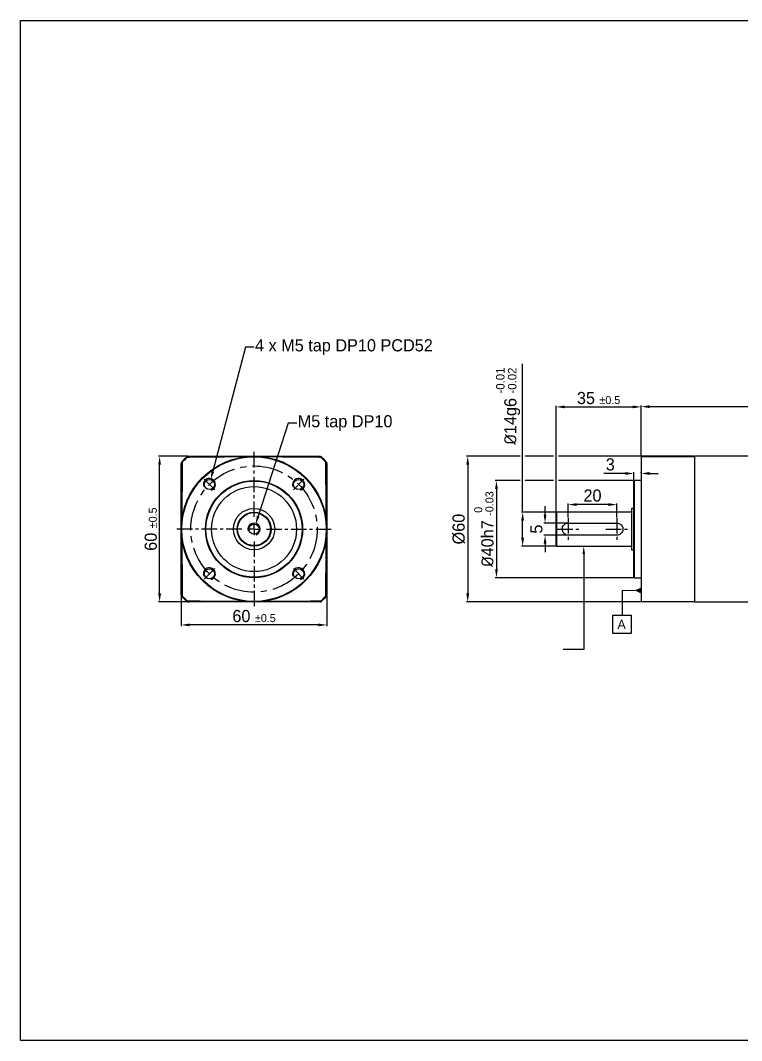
# Model space of a CAD drawing. Header units: millimetres. Extents: x 0 to 594, y 0 to 420.
# Drawn here: x 0 to 297, y 0 to 420 of the extents above; entities that cross this region are included whole.
import ezdxf

# ---------------------------------------------------------------- set-up
doc = ezdxf.new("R2010")
doc.units = ezdxf.units.MM
doc.header["$PDSIZE"] = -1
doc.linetypes.add('CENTERX2', pattern=[20.32, 12.7, -2.54, 2.54, -2.54])
doc.layers.add('외형선', color=7, linetype='Continuous', lineweight=25)
doc.layers.add('중심선', color=1, linetype='CENTERX2')
doc.layers.add('치수', color=3, linetype='Continuous')
doc.styles.add('SLDTEXTSTYLE0', font='GOTHIC.TTF')
doc.styles.add('누리로봇 문자스타일_20230829', font='GOTHIC.TTF')
doc.dimstyles.new('A2기본 치수스타일', dxfattribs={"dimtxt": 5, "dimasz": 3.5, "dimexe": 0.5, "dimexo": 0.3, "dimgap": 1, "dimtad": 1, "dimtoh": 1, "dimdec": 1, "dimzin": 12, "dimdsep": 46, "dimtxsty": '누리로봇 문자스타일_20230829', "dimcen": 0.09, "dimclrd": 3, "dimclre": 3, "dimclrt": 3, "dimadec": 0, "dimazin": 3, "dimtm": 1e-09, "dimtfac": 1, "dimtdec": 1, "dimtofl": 0, "dimtmove": 0, "dimatfit": 3, "dimfxl": 1, "dimfrac": 2, "dimarcsym": 0})
doc.dimstyles.new('A2지시선 치수스타일', dxfattribs={"dimtxt": 5, "dimasz": 3.5, "dimexe": 0.5, "dimexo": 0.3, "dimgap": 0.396875, "dimtad": 0, "dimtih": 1, "dimtoh": 1, "dimdec": 1, "dimzin": 12, "dimdsep": 46, "dimtxsty": '누리로봇 문자스타일_20230829', "dimcen": 0.09, "dimclrd": 3, "dimclre": 3, "dimclrt": 3, "dimadec": 0, "dimazin": 3, "dimtm": 1e-09, "dimtfac": 1, "dimtdec": 1, "dimtofl": 0, "dimtmove": 0, "dimatfit": 3, "dimfxl": 1, "dimfrac": 2, "dimarcsym": 0})
doc.dimstyles.new('A2치수선 초과 치수스타일', dxfattribs={"dimtxt": 5, "dimasz": 3.5, "dimexe": 0.5, "dimexo": 0.3, "dimgap": 1, "dimtad": 1, "dimdec": 1, "dimzin": 12, "dimdsep": 46, "dimtxsty": '누리로봇 문자스타일_20230829', "dimcen": 0.09, "dimclrd": 3, "dimclre": 3, "dimclrt": 3, "dimadec": 0, "dimazin": 3, "dimtm": 1e-09, "dimtfac": 1, "dimtdec": 1, "dimtofl": 0, "dimtmove": 0, "dimatfit": 3, "dimfxl": 1, "dimfrac": 2, "dimarcsym": 0})

# ---------------------------------------------------------------- blocks, each defined once
blk = doc.blocks.new('_D_1')
at = {"layer": 'Defpoints', "color": 0}
for p in [(220.6, 217.57), (206.83, 203.57), (220.6, 203.57)]:
    blk.add_point(p, dxfattribs=at)
at = {"layer": '치수', "color": 3, "lineweight": -2}
for p, q in [((206.83, 217.57), (206.83, 278.67)), ((220.3, 217.57), (206.33, 217.57)), ((206.83, 207.07), (206.83, 214.07)), ((220.3, 203.57), (206.33, 203.57))]:
    blk.add_line(p, q, dxfattribs=at)
at = {"layer": '치수', "color": 3}
for points in [[(206.25, 214.07), (207.42, 214.07), (206.83, 217.57)], [(206.25, 207.07), (207.42, 207.07), (206.83, 203.57)]]:
    blk.add_solid(points, dxfattribs=at)
at = {"layer": '치수', "color": 3, "insert": (195.87, 261.21), "char_height": 5, "attachment_point": 2, "rotation": 90, "style": '누리로봇 문자스타일_20230829'}
blk.add_mtext('{\\fISOCPEUR|b0|i0|c0|p34;%%C}14g6 {\\H0.7x;\\S-0.01^ -0.02;}', dxfattribs=at)
blk = doc.blocks.new('_D_2')
at = {"layer": 'Defpoints', "color": 0}
for p in [(225.6, 220.67), (225.6, 215.07), (245.6, 215.07)]:
    blk.add_point(p, dxfattribs=at)
at = {"layer": '치수', "color": 3, "lineweight": -2}
for p, q in [((225.6, 215.37), (225.6, 221.17)), ((242.1, 220.67), (229.1, 220.67)), ((245.6, 215.37), (245.6, 221.17))]:
    blk.add_line(p, q, dxfattribs=at)
at = {"layer": '치수', "color": 3}
for points in [[(229.1, 221.25), (229.1, 220.09), (225.6, 220.67)], [(242.1, 221.25), (242.1, 220.09), (245.6, 220.67)]]:
    blk.add_solid(points, dxfattribs=at)
at = {"layer": '치수', "color": 3, "insert": (235.6, 226.92), "char_height": 5, "attachment_point": 2, "style": '누리로봇 문자스타일_20230829'}
blk.add_mtext('20', dxfattribs=at)
blk = doc.blocks.new('_D_4')
at = {"layer": 'Defpoints', "color": 0}
for p in [(252.6, 230.57), (196.04, 190.57), (252.6, 190.57)]:
    blk.add_point(p, dxfattribs=at)
at = {"layer": '치수', "color": 3, "lineweight": -2}
for p, q in [((205.83, 230.57), (195.54, 230.57)), ((196.04, 227.07), (196.04, 194.07)), ((219.6, 230.57), (207.83, 230.57)), ((252.3, 230.57), (221.6, 230.57)), ((252.3, 190.57), (195.54, 190.57))]:
    blk.add_line(p, q, dxfattribs=at)
at = {"layer": '치수', "color": 3}
for points in [[(195.46, 227.07), (196.63, 227.07), (196.04, 230.57)], [(195.46, 194.07), (196.63, 194.07), (196.04, 190.57)]]:
    blk.add_solid(points, dxfattribs=at)
at = {"layer": '치수', "color": 3, "insert": (186.89, 210.57), "char_height": 5, "attachment_point": 2, "rotation": 90, "style": '누리로봇 문자스타일_20230829'}
blk.add_mtext('{\\fISOCPEUR|b0|i0|c0|p34;%%C}40h7 {\\H0.66x;\\S 0^ -0.03;}', dxfattribs=at)
blk = doc.blocks.new('_D_5')
at = {"layer": 'Defpoints', "color": 0}
for p in [(277.6, 240.57), (184.22, 180.57), (277.6, 180.57)]:
    blk.add_point(p, dxfattribs=at)
at = {"layer": '치수', "color": 3, "lineweight": -2}
for p, q in [((205.83, 240.57), (183.72, 240.57)), ((219.6, 240.57), (207.83, 240.57)), ((277.3, 240.57), (221.6, 240.57)), ((184.22, 237.07), (184.22, 184.07)), ((277.3, 180.57), (183.72, 180.57))]:
    blk.add_line(p, q, dxfattribs=at)
at = {"layer": '치수', "color": 3}
for points in [[(183.63, 237.07), (184.8, 237.07), (184.22, 240.57)], [(183.63, 184.07), (184.8, 184.07), (184.22, 180.57)]]:
    blk.add_solid(points, dxfattribs=at)
at = {"layer": '치수', "color": 3, "insert": (177.96, 210.57), "char_height": 5, "attachment_point": 2, "rotation": 90, "style": '누리로봇 문자스타일_20230829'}
blk.add_mtext('%%c60', dxfattribs=at)
blk = doc.blocks.new('_D_8')
at = {"layer": 'Defpoints', "color": 0}
for p in [(255.6, 233.48), (255.6, 233.48), (252.6, 230.57)]:
    blk.add_point(p, dxfattribs=at)
at = {"layer": '치수', "color": 3, "lineweight": -2}
for p, q in [((249.1, 233.48), (240.26, 233.48)), ((252.6, 230.87), (252.6, 233.98)), ((255.6, 233.78), (255.6, 233.98)), ((259.1, 233.48), (262.6, 233.48))]:
    blk.add_line(p, q, dxfattribs=at)
at = {"layer": '치수', "color": 3}
for points in [[(249.1, 234.07), (249.1, 232.9), (252.6, 233.48)], [(259.1, 234.07), (259.1, 232.9), (255.6, 233.48)]]:
    blk.add_solid(points, dxfattribs=at)
at = {"layer": '치수', "color": 3, "insert": (242.93, 239.73), "char_height": 5, "attachment_point": 2, "style": '누리로봇 문자스타일_20230829'}
blk.add_mtext('3', dxfattribs=at)
blk = doc.blocks.new('_D_9')
at = {"layer": 'Defpoints', "color": 0}
for p in [(396.6, 260.99), (255.6, 240.32), (396.6, 238.07)]:
    blk.add_point(p, dxfattribs=at)
at = {"layer": '치수', "color": 3, "lineweight": -2}
for p, q in [((255.6, 240.62), (255.6, 261.49)), ((259.1, 260.99), (393.1, 260.99)), ((396.6, 238.37), (396.6, 261.49))]:
    blk.add_line(p, q, dxfattribs=at)
at = {"layer": '치수', "color": 3}
for points in [[(259.1, 261.57), (259.1, 260.4), (255.6, 260.99)], [(393.1, 261.57), (393.1, 260.4), (396.6, 260.99)]]:
    blk.add_solid(points, dxfattribs=at)
at = {"layer": '치수', "color": 3, "insert": (326.1, 267.19), "char_height": 5, "attachment_point": 2, "style": '누리로봇 문자스타일_20230829'}
blk.add_mtext('141 {\\H0.66x;%%P0.5}', dxfattribs=at)
blk = doc.blocks.new('_D_13')
at = {"layer": 'Defpoints', "color": 0}
for p in [(77.3, 226.92), (78.37, 230.98)]:
    blk.add_point(p, dxfattribs=at)
at = {"layer": '치수', "color": 3, "lineweight": -2}
for p, q in [((92.72, 285.5), (79.26, 234.37)), ((96.22, 285.5), (92.72, 285.5)), ((77.74, 228.95), (77.92, 228.95)), ((77.83, 228.86), (77.83, 229.04))]:
    blk.add_line(p, q, dxfattribs=at)
at = {"layer": '치수', "color": 3}
blk.add_solid([(78.69, 234.52), (79.82, 234.22), (78.37, 230.98)], dxfattribs=at)
at = {"layer": '치수', "color": 3, "insert": (96.62, 288.74), "char_height": 5, "attachment_point": 1, "style": '누리로봇 문자스타일_20230829'}
blk.add_mtext('4 x M5 tap DP10 PCD52', dxfattribs=at)
blk = doc.blocks.new('_D_14')
at = {"layer": 'Defpoints', "color": 0}
for p in [(96.86, 212.57), (95.57, 208.57)]:
    blk.add_point(p, dxfattribs=at)
at = {"layer": '치수', "color": 3, "lineweight": -2}
for p, q in [((110.3, 254.24), (97.93, 215.9)), ((113.8, 254.24), (110.3, 254.24)), ((96.13, 210.57), (96.31, 210.57)), ((96.22, 210.48), (96.22, 210.66))]:
    blk.add_line(p, q, dxfattribs=at)
at = {"layer": '치수', "color": 3}
blk.add_solid([(97.38, 216.08), (98.49, 215.72), (96.86, 212.57)], dxfattribs=at)
at = {"layer": '치수', "color": 3, "insert": (114.19, 257.48), "char_height": 5, "attachment_point": 1, "style": '누리로봇 문자스타일_20230829'}
blk.add_mtext('M5 tap DP10', dxfattribs=at)
blk = doc.blocks.new('SW_CENTERMARKSYMBOL_2')
at = {"layer": '중심선', "color": 0}
for p, q in [((0, 10.16), (0, 64.68)), ((-10.16, 0), (-64.68, 0)), ((0, 0), (-5.08, 0)), ((0, 0), (0, 5.08)), ((0, 0), (0, -5.08)), ((0, 0), (5.08, 0)), ((10.16, 0), (64.68, 0)), ((0, -10.16), (0, -64.68))]:
    blk.add_line(p, q, dxfattribs=at)
blk = doc.blocks.new('*D37')
at = {"layer": 'Defpoints', "color": 0}
for p in [(66.22, 183.53), (126.22, 183.53), (66.22, 171.13)]:
    blk.add_point(p, dxfattribs=at)
at = {"layer": '치수', "color": 3, "lineweight": -2}
for p, q in [((66.22, 183.23), (66.22, 170.63)), ((126.22, 183.23), (126.22, 170.63)), ((122.72, 171.13), (69.72, 171.13))]:
    blk.add_line(p, q, dxfattribs=at)
at = {"layer": '치수', "color": 3}
for points in [[(69.72, 171.72), (69.72, 170.55), (66.22, 171.13)], [(122.72, 171.72), (122.72, 170.55), (126.22, 171.13)]]:
    blk.add_solid(points, dxfattribs=at)
at = {"layer": '치수', "color": 3, "insert": (96.22, 174.76), "char_height": 5, "attachment_point": 5, "style": '누리로봇 문자스타일_20230829'}
blk.add_mtext('60 {\\H0.66x;%%P0.5}', dxfattribs=at)
blk = doc.blocks.new('*D38')
at = {"layer": 'Defpoints', "color": 0}
for p in [(57.33, 240.57), (69.18, 240.57), (69.18, 180.57)]:
    blk.add_point(p, dxfattribs=at)
at = {"layer": '치수', "color": 3, "lineweight": -2}
for p, q in [((68.88, 240.57), (56.83, 240.57)), ((57.33, 184.07), (57.33, 237.07)), ((68.88, 180.57), (56.83, 180.57))]:
    blk.add_line(p, q, dxfattribs=at)
at = {"layer": '치수', "color": 3}
for points in [[(56.75, 237.07), (57.91, 237.07), (57.33, 240.57)], [(56.75, 184.07), (57.91, 184.07), (57.33, 180.57)]]:
    blk.add_solid(points, dxfattribs=at)
at = {"layer": '치수', "color": 3, "insert": (53.7, 210.57), "char_height": 5, "attachment_point": 5, "rotation": 90, "style": '누리로봇 문자스타일_20230829'}
blk.add_mtext('60 {\\H0.66x;%%P0.5}', dxfattribs=at)
blk = doc.blocks.new('*D39')
at = {"layer": 'Defpoints', "color": 0}
for p in [(225.6, 213.07), (216.06, 208.07), (225.6, 208.07)]:
    blk.add_point(p, dxfattribs=at)
at = {"layer": '치수', "color": 3, "lineweight": -2}
for p, q in [((216.06, 216.57), (216.06, 220.07)), ((225.3, 213.07), (215.56, 213.07)), ((225.3, 208.07), (215.56, 208.07)), ((216.06, 204.57), (216.06, 201.07))]:
    blk.add_line(p, q, dxfattribs=at)
at = {"layer": '치수', "color": 3}
for points in [[(215.48, 216.57), (216.65, 216.57), (216.06, 213.07)], [(215.48, 204.57), (216.65, 204.57), (216.06, 208.07)]]:
    blk.add_solid(points, dxfattribs=at)
at = {"layer": '치수', "color": 3, "insert": (212.5, 210.57), "char_height": 5, "attachment_point": 5, "rotation": 90, "style": '누리로봇 문자스타일_20230829'}
blk.add_mtext('5', dxfattribs=at)
blk = doc.blocks.new('*U40')
at = {"layer": '중심선', "ltscale": 0.5}
blk.add_line((-2.19, -2.19), (2.19, 2.19), dxfattribs=at)
blk = doc.blocks.new('*U41')
at = {"color": 0, "linetype": 'ByBlock', "lineweight": -2}
for p, rotation in [((61.46, 168.95), 90.00000000000001), ((61.46, 132.18), 180), ((98.23, 132.18), 270)]:
    blk.add_blockref('*U40', p, dxfattribs=dict(at, rotation=rotation))
blk.add_blockref('*U40', (98.23, 168.95), dxfattribs=at)
blk = doc.blocks.new('*D44')
at = {"layer": 'Defpoints', "color": 0}
for p in [(255.6, 260.88), (255.6, 240.32), (220.6, 217.57)]:
    blk.add_point(p, dxfattribs=at)
at = {"layer": '치수', "color": 3, "lineweight": -2}
for p, q in [((220.6, 217.87), (220.6, 261.38)), ((224.1, 260.88), (252.1, 260.88)), ((255.6, 240.62), (255.6, 261.38))]:
    blk.add_line(p, q, dxfattribs=at)
at = {"layer": '치수', "color": 3}
for points in [[(224.1, 261.46), (224.1, 260.3), (220.6, 260.88)], [(252.1, 261.46), (252.1, 260.3), (255.6, 260.88)]]:
    blk.add_solid(points, dxfattribs=at)
at = {"layer": '치수', "color": 3, "insert": (238.1, 264.51), "char_height": 5, "attachment_point": 5, "style": '누리로봇 문자스타일_20230829'}
blk.add_mtext('35 {\\H0.66x;%%P0.5}', dxfattribs=at)

msp = doc.modelspace()

# ---------------------------------------------------------------- linework, layer by layer
at = {"color": 3, "linetype": 'Continuous', "lineweight": 18}
msp.add_line((255.6, 185.32), (247.76, 185.32), dxfattribs=at)
at = {"color": 3}
msp.add_line((247.76, 185.32), (247.76, 175.15), dxfattribs=at)
msp.add_lwpolyline([(0, 420), (594, 420), (594, 0), (0, 0)], close=True)
msp.add_lwpolyline([(243.96, 175.15), (251.55, 175.15), (251.55, 167.56), (243.96, 167.56)], close=True, dxfattribs=at)
for centre, start, end in [((77.83, 228.95), 285.8925, 201.5645), ((114.6, 228.95), 285.8925, 201.5645), ((96.22, 210.57), 291.0173, 199.2391), ((77.83, 192.18), 285.8925, 201.5645), ((114.6, 192.18), 285.8925, 201.5645)]:
    msp.add_arc(centre, 2.5, start, end)
at = {"color": 3, "linetype": 'Continuous', "lineweight": 0}
msp.add_solid([(255.6, 184.05), (255.6, 186.58), (253.07, 185.32)], dxfattribs=at)
at = {"layer": '외형선', "linetype": 'Continuous', "lineweight": 25}
for p, q in [((68.49, 240.3), (68.67, 240.11)), ((123.94, 240.3), (123.76, 240.11)), ((277.6, 240.32), (255.6, 240.32)), ((255.6, 240.32), (255.6, 180.82)), ((318.1, 240.57), (277.6, 240.57)), ((277.6, 240.57), (277.6, 180.57)), ((66.48, 238.29), (66.67, 238.11)), ((125.95, 238.29), (125.76, 238.11)), ((252.8, 230.57), (252.6, 230.37)), ((252.6, 190.77), (252.6, 230.37)), ((255.6, 230.57), (252.8, 230.57)), ((252.8, 230.57), (252.8, 190.57)), ((252.6, 219.07), (251.6, 219.07)), ((251.6, 219.07), (251.6, 202.07)), ((220.8, 217.57), (220.6, 217.37)), ((220.6, 203.77), (220.6, 217.37)), ((251.6, 217.57), (220.8, 217.57)), ((220.8, 217.57), (220.8, 203.57)), ((225.6, 213.07), (245.6, 213.07)), ((245.6, 208.07), (225.6, 208.07)), ((220.6, 203.77), (220.8, 203.57)), ((220.8, 203.57), (251.6, 203.57)), ((251.6, 202.07), (252.6, 202.07)), ((252.6, 190.77), (252.8, 190.57)), ((252.8, 190.57), (255.6, 190.57)), ((66.48, 182.85), (66.67, 183.02)), ((68.49, 180.84), (68.67, 181.03)), ((123.76, 181.03), (123.94, 180.84)), ((125.95, 182.85), (125.76, 183.02)), ((255.6, 180.82), (277.6, 180.82)), ((277.6, 180.57), (318.1, 180.57))]:
    msp.add_line(p, q, dxfattribs=at)
for centre, radius in [((96.22, 210.57), 30), ((96.22, 210.57), 29.75), ((77.83, 228.95), 2.1), ((114.6, 228.95), 2.1), ((96.22, 210.57), 20), ((96.22, 210.57), 19.8), ((96.22, 210.57), 17.5), ((96.22, 210.57), 8.5), ((96.22, 210.57), 7), ((96.22, 210.57), 6.8), ((96.22, 210.57), 2.1), ((77.83, 192.18), 2.1), ((114.6, 192.18), 2.1)]:
    msp.add_circle(centre, radius, dxfattribs=at)
for centre, radius, start, end in [((96.22, 210.57), 40.65, 132.9961, 137.0039), ((96.22, 210.57), 40.39, 132.9961, 137.0039), ((69.18, 239.57), 1, 90, 132.9961), ((69.26, 239.96), 0.612, 98.2162, 165.9354), ((92.59, 240.33), 0.349, 135.7879, 183.392), ((99.84, 240.33), 0.349, 356.608, 44.2121), ((123.17, 239.96), 0.612, 14.0646, 81.7838), ((123.26, 239.57), 1, 47.0039, 90), ((96.22, 210.57), 40.39, 42.9961, 47.0039), ((96.22, 210.57), 40.65, 42.9961, 47.0039), ((67.22, 237.61), 1, 137.0039, 180), ((66.82, 237.52), 0.612, 104.0646, 171.7838), ((125.61, 237.52), 0.612, 8.2162, 75.9354), ((125.22, 237.61), 1, 0, 42.9961), ((66.46, 214.19), 0.349, 86.608, 134.2121), ((125.97, 214.19), 0.349, 45.7879, 93.392), ((66.46, 206.94), 0.349, 225.7879, 273.392), ((125.97, 206.94), 0.349, 266.608, 314.2121), ((66.82, 183.62), 0.612, 188.2162, 255.9354), ((67.22, 183.53), 1, 180, 222.9961), ((96.22, 210.57), 40.65, 222.9961, 227.0039), ((96.22, 210.57), 40.39, 222.9961, 227.0039), ((69.18, 181.57), 1, 227.0039, 270), ((69.26, 181.17), 0.612, 194.0646, 261.7838), ((92.59, 180.81), 0.349, 176.608, 224.2121), ((99.84, 180.81), 0.349, 315.7879, 3.392), ((123.17, 181.17), 0.612, 278.2162, 345.9354), ((123.26, 181.57), 1, 270, 312.9961), ((96.22, 210.57), 40.39, 312.9961, 317.0039), ((96.22, 210.57), 40.65, 312.9961, 317.0039), ((125.61, 183.62), 0.612, 284.0646, 351.7838), ((125.22, 183.53), 1, 317.0039, 0)]:
    msp.add_arc(centre, radius, start, end, dxfattribs=at)
for points, knots in [([(92.24, 240.3), (91.3, 240.3), (89.4, 240.29), (86.63, 240.28), (83.92, 240.26), (81.51, 240.23), (78.74, 240.21), (75.63, 240.18), (72.07, 240.14), (69.79, 240.12), (68.67, 240.11)], [0, 0, 0, 0, 0.1086167, 0.2176077, 0.326773, 0.4356282, 0.5169102, 0.6797881, 0.842712, 1, 1, 1, 1]), ([(69.18, 240.57), (70.16, 240.57), (72.14, 240.57), (75.2, 240.57), (78.35, 240.57), (81.35, 240.57), (84.16, 240.57), (86.8, 240.57), (89.52, 240.57), (91.4, 240.57), (92.34, 240.57)], [0, 0, 0, 0, 0.1411712, 0.2823291, 0.4245524, 0.5667375, 0.6738223, 0.7808799, 0.89046, 1, 1, 1, 1]), ([(92.34, 240.57), (93, 240.57), (94.28, 240.57), (95.57, 240.57), (96.2, 240.57), (96.22, 240.57)], [0, 0, 0, 0, 0.508725, 0.991338, 1, 1, 1, 1]), ([(96.22, 240.57), (96.23, 240.57), (96.86, 240.57), (98.15, 240.57), (99.43, 240.57), (100.09, 240.57)], [0, 0, 0, 0, 0.008662, 0.491275, 1, 1, 1, 1]), ([(100.09, 240.57), (101.01, 240.57), (102.84, 240.57), (105.54, 240.57), (108.2, 240.57), (111.05, 240.57), (114.06, 240.57), (117.2, 240.57), (120.27, 240.57), (122.26, 240.57), (123.26, 240.57)], [0, 0, 0, 0, 0.106818, 0.213673, 0.323453, 0.433263, 0.574256, 0.715285, 0.857636, 1, 1, 1, 1]), ([(123.76, 240.11), (122.76, 240.12), (120.76, 240.14), (117.66, 240.17), (114.46, 240.2), (111.21, 240.23), (107.77, 240.26), (104.76, 240.28), (102.17, 240.3), (100.85, 240.3), (100.19, 240.3)], [0, 0, 0, 0, 0.140565, 0.281116, 0.422761, 0.56437, 0.698351, 0.848148, 0.924078, 1, 1, 1, 1]), ([(66.22, 214.44), (66.22, 215.36), (66.22, 217.19), (66.22, 219.9), (66.22, 222.56), (66.22, 225.41), (66.22, 228.41), (66.22, 231.55), (66.22, 234.62), (66.22, 236.61), (66.22, 237.61)], [0, 0, 0, 0, 0.1068184, 0.213673, 0.323453, 0.4332634, 0.5742558, 0.7152853, 0.8576357, 1, 1, 1, 1]), ([(66.67, 238.11), (66.66, 237.11), (66.64, 235.11), (66.61, 232.01), (66.58, 228.81), (66.55, 225.56), (66.52, 222.13), (66.5, 219.12), (66.49, 216.53), (66.48, 215.2), (66.48, 214.54)], [0, 0, 0, 0, 0.140565, 0.281116, 0.422761, 0.56437, 0.698351, 0.848148, 0.924078, 1, 1, 1, 1]), ([(125.95, 214.54), (125.95, 215.49), (125.94, 217.38), (125.92, 220.16), (125.9, 222.86), (125.88, 225.27), (125.86, 228.04), (125.83, 231.15), (125.79, 234.71), (125.77, 236.99), (125.76, 238.11)], [0, 0, 0, 0, 0.108617, 0.217608, 0.326773, 0.435628, 0.51691, 0.679788, 0.842712, 1, 1, 1, 1]), ([(126.22, 237.61), (126.22, 236.62), (126.22, 234.65), (126.22, 231.59), (126.22, 228.44), (126.22, 225.44), (126.22, 222.62), (126.22, 219.99), (126.22, 217.26), (126.22, 215.38), (126.22, 214.44)], [0, 0, 0, 0, 0.141171, 0.282329, 0.424552, 0.566738, 0.673822, 0.78088, 0.89046, 1, 1, 1, 1]), ([(66.22, 210.57), (66.22, 210.58), (66.22, 211.21), (66.22, 212.5), (66.22, 213.78), (66.22, 214.44)], [0, 0, 0, 0, 0.008662, 0.491275, 1, 1, 1, 1]), ([(126.22, 214.44), (126.22, 213.78), (126.22, 212.5), (126.22, 211.21), (126.22, 210.58), (126.22, 210.57)], [0, 0, 0, 0, 0.508725, 0.991338, 1, 1, 1, 1]), ([(66.22, 206.69), (66.22, 207.35), (66.22, 208.64), (66.22, 209.92), (66.22, 210.56), (66.22, 210.57)], [0, 0, 0, 0, 0.508725, 0.991338, 1, 1, 1, 1]), ([(126.22, 210.57), (126.22, 210.56), (126.22, 209.92), (126.22, 208.64), (126.22, 207.35), (126.22, 206.69)], [0, 0, 0, 0, 0.008662, 0.491275, 1, 1, 1, 1]), ([(225.6, 208.07), (225.33, 208.09), (224.79, 208.15), (224.06, 208.55), (223.49, 209.15), (223.13, 209.93), (223.07, 210.78), (223.27, 211.57), (223.7, 212.27), (224.36, 212.79), (225.04, 213.04), (225.46, 213.06), (225.6, 213.07)], [0, 0, 0, 0, 0.102623, 0.205082, 0.311746, 0.421594, 0.527069, 0.627839, 0.730068, 0.83777, 0.947388, 1, 1, 1, 1]), ([(245.6, 213.07), (245.87, 213.04), (246.41, 212.99), (247.14, 212.59), (247.72, 211.99), (248.07, 211.21), (248.14, 210.36), (247.94, 209.56), (247.5, 208.87), (246.85, 208.35), (246.17, 208.1), (245.74, 208.08), (245.6, 208.07)], [0, 0, 0, 0, 0.102623, 0.205082, 0.311746, 0.421594, 0.527069, 0.627839, 0.730068, 0.83777, 0.947388, 1, 1, 1, 1]), ([(66.22, 183.53), (66.22, 184.52), (66.22, 186.49), (66.22, 189.55), (66.22, 192.7), (66.22, 195.7), (66.22, 198.52), (66.22, 201.15), (66.22, 203.87), (66.22, 205.75), (66.22, 206.69)], [0, 0, 0, 0, 0.141171, 0.282329, 0.424552, 0.566738, 0.673822, 0.78088, 0.89046, 1, 1, 1, 1]), ([(66.48, 206.6), (66.48, 205.65), (66.49, 203.75), (66.51, 200.98), (66.53, 198.27), (66.55, 195.87), (66.58, 193.09), (66.61, 189.99), (66.64, 186.42), (66.66, 184.14), (66.67, 183.02)], [0, 0, 0, 0, 0.108617, 0.217608, 0.326773, 0.435628, 0.51691, 0.679788, 0.842712, 1, 1, 1, 1]), ([(125.76, 183.02), (125.77, 184.02), (125.79, 186.02), (125.82, 189.13), (125.85, 192.32), (125.88, 195.58), (125.91, 199.01), (125.93, 202.02), (125.94, 204.61), (125.95, 205.93), (125.95, 206.6)], [0, 0, 0, 0, 0.140565, 0.281116, 0.422761, 0.56437, 0.698351, 0.848148, 0.924078, 1, 1, 1, 1]), ([(126.22, 206.69), (126.22, 205.78), (126.22, 203.94), (126.22, 201.24), (126.22, 198.58), (126.22, 195.73), (126.22, 192.73), (126.22, 189.59), (126.22, 186.52), (126.22, 184.53), (126.22, 183.53)], [0, 0, 0, 0, 0.1068184, 0.213673, 0.323453, 0.4332634, 0.5742558, 0.7152853, 0.8576357, 1, 1, 1, 1]), ([(68.67, 181.03), (69.67, 181.02), (71.67, 181), (74.77, 180.97), (77.97, 180.94), (81.22, 180.91), (84.66, 180.88), (87.67, 180.85), (90.26, 180.84), (91.58, 180.84), (92.24, 180.83)], [0, 0, 0, 0, 0.140565, 0.281116, 0.422761, 0.56437, 0.698351, 0.848148, 0.924078, 1, 1, 1, 1]), ([(100.19, 180.83), (101.13, 180.84), (103.03, 180.84), (105.8, 180.86), (108.51, 180.88), (110.92, 180.9), (113.69, 180.93), (116.8, 180.96), (120.36, 180.99), (122.64, 181.02), (123.76, 181.03)], [0, 0, 0, 0, 0.1086167, 0.2176077, 0.326773, 0.4356282, 0.5169102, 0.6797881, 0.842712, 1, 1, 1, 1]), ([(92.34, 180.57), (91.42, 180.57), (89.59, 180.57), (86.89, 180.57), (84.23, 180.57), (81.38, 180.57), (78.38, 180.57), (75.23, 180.57), (72.16, 180.57), (70.17, 180.57), (69.18, 180.57)], [0, 0, 0, 0, 0.106818, 0.213673, 0.323453, 0.433263, 0.574256, 0.715285, 0.857636, 1, 1, 1, 1]), ([(96.22, 180.57), (96.2, 180.57), (95.57, 180.57), (94.28, 180.57), (93, 180.57), (92.34, 180.57)], [0, 0, 0, 0, 0.008662, 0.491275, 1, 1, 1, 1]), ([(100.09, 180.57), (99.43, 180.57), (98.15, 180.57), (96.86, 180.57), (96.23, 180.57), (96.22, 180.57)], [0, 0, 0, 0, 0.508725, 0.991338, 1, 1, 1, 1]), ([(123.26, 180.57), (122.27, 180.57), (120.29, 180.57), (117.23, 180.57), (114.08, 180.57), (111.08, 180.57), (108.27, 180.57), (105.63, 180.57), (102.91, 180.57), (101.03, 180.57), (100.09, 180.57)], [0, 0, 0, 0, 0.1411712, 0.2823291, 0.4245524, 0.5667375, 0.6738223, 0.7808799, 0.89046, 1, 1, 1, 1])]:
    msp.add_open_spline(points, degree=3, knots=knots, dxfattribs=at)
at = {"layer": '중심선', "ltscale": 0.5}
for p, q in [((225.6, 215.07), (225.6, 206.07)), ((245.6, 215.07), (245.6, 206.07)), ((221.1, 210.57), (230.1, 210.57)), ((241.1, 210.57), (250.1, 210.57))]:
    msp.add_line(p, q, dxfattribs=at)
at = {"layer": '중심선'}
msp.add_circle((96.22, 210.57), 26, dxfattribs=at)
at = {"layer": '치수'}
msp.add_lwpolyline([(232, 200.27), (232, 161.01), (232, 161.01), (223.49, 161.01)], dxfattribs=at)
msp.add_solid([(231.45, 200.27), (232, 203.57), (232.55, 200.27)], dxfattribs=at)

# ---------------------------------------------------------------- block references
msp.add_blockref('*U41', (16.37, 60.01))
at = {"layer": '중심선', "xscale": 0.5, "yscale": 0.5, "zscale": 0.5}
msp.add_blockref('SW_CENTERMARKSYMBOL_2', (96.22, 210.57), dxfattribs=at)

# ---------------------------------------------------------------- texts
at = {"color": 3, "linetype": 'Continuous', "lineweight": 0, "insert": (245.89, 173.24), "char_height": 3.79, "attachment_point": 1, "style": 'SLDTEXTSTYLE0'}
msp.add_mtext('A', dxfattribs=at)

# ---------------------------------------------------------------- dimensions: what is measured, and where the dimension line sits
at = {"layer": '치수'}
for p1, p2, text, picture, middle in [((77.3, 226.92), (78.37, 230.98), '4 x M5 tap DP10 PCD52', '_D_13', (135.73, 285.5)), ((95.57, 208.57), (96.86, 212.57), 'M5 tap DP10', '_D_14', (135.38, 254.24))]:
    dim = msp.add_diameter_dim_2p(p1=p1, p2=p2, text=text, dimstyle='A2지시선 치수스타일', dxfattribs=at)
    dim.commit()
    dim.dimension.update_dxf_attribs({"geometry": picture, "text_midpoint": middle, "dimtype": 163})
dim = msp.add_linear_dim(base=(206.83, 203.57), p1=(220.6, 217.57), p2=(220.6, 203.57), angle=90, text='{\\fISOCPEUR|b0|i0|c0|p34;%%C}<>g6 {\\H0.7x;\\S-0.01^ -0.02;}', dimstyle='A2치수선 초과 치수스타일', dxfattribs=at)
dim.commit()
dim.dimension.update_dxf_attribs({"geometry": '_D_1', "text_midpoint": (206.83, 261.21), "dimtype": 160})
for base, p1, p2, picture, middle in [((255.6, 260.88), (220.6, 217.57), (255.6, 240.32), '*D44', (238.1, 264.51)), ((396.6, 260.99), (255.6, 240.32), (396.6, 238.07), '_D_9', (326.1, 264.59)), ((66.22, 171.13), (126.22, 183.53), (66.22, 183.53), '*D37', (96.22, 174.76))]:
    dim = msp.add_linear_dim(base=base, p1=p1, p2=p2, text='<> {\\H0.66x;%%P0.5}', dimstyle='A2기본 치수스타일', dxfattribs=at)
    dim.commit()
    dim.dimension.update_dxf_attribs({"geometry": picture, "text_midpoint": middle})
for base, p1, p2, text, picture, middle in [((57.33, 240.57), (69.18, 180.57), (69.18, 240.57), '<> {\\H0.66x;%%P0.5}', '*D38', (53.7, 210.57)), ((184.22, 180.57), (277.6, 240.57), (277.6, 180.57), '%%c<>', '_D_5', (180.59, 210.57)), ((196.04, 190.57), (252.6, 230.57), (252.6, 190.57), '{\\fISOCPEUR|b0|i0|c0|p34;%%C}<>h7 {\\H0.66x;\\S 0^ -0.03;}', '_D_4', (190.97, 210.57))]:
    dim = msp.add_linear_dim(base=base, p1=p1, p2=p2, angle=90, text=text, dimstyle='A2기본 치수스타일', dxfattribs=at)
    dim.commit()
    dim.dimension.update_dxf_attribs({"geometry": picture, "text_midpoint": middle})
dim = msp.add_linear_dim(base=(255.6, 233.48), p1=(252.6, 230.57), p2=(255.6, 233.48), dimstyle='A2기본 치수스타일', dxfattribs=at)
dim.commit()
dim.dimension.update_dxf_attribs({"geometry": '_D_8', "text_midpoint": (242.93, 233.48), "dimtype": 160})
dim = msp.add_linear_dim(base=(225.6, 220.67), p1=(245.6, 215.07), p2=(225.6, 215.07), dimstyle='A2기본 치수스타일', dxfattribs=at)
dim.commit()
dim.dimension.update_dxf_attribs({"geometry": '_D_2', "text_midpoint": (235.6, 224.3)})
dim = msp.add_linear_dim(base=(216.06, 208.07), p1=(225.6, 213.07), p2=(225.6, 208.07), angle=90, dimstyle='A2기본 치수스타일', dxfattribs=at)
dim.commit()
dim.dimension.update_dxf_attribs({"geometry": '*D39', "text_midpoint": (216.06, 210.57), "dimtype": 160})

doc.saveas('drawing.dxf')
